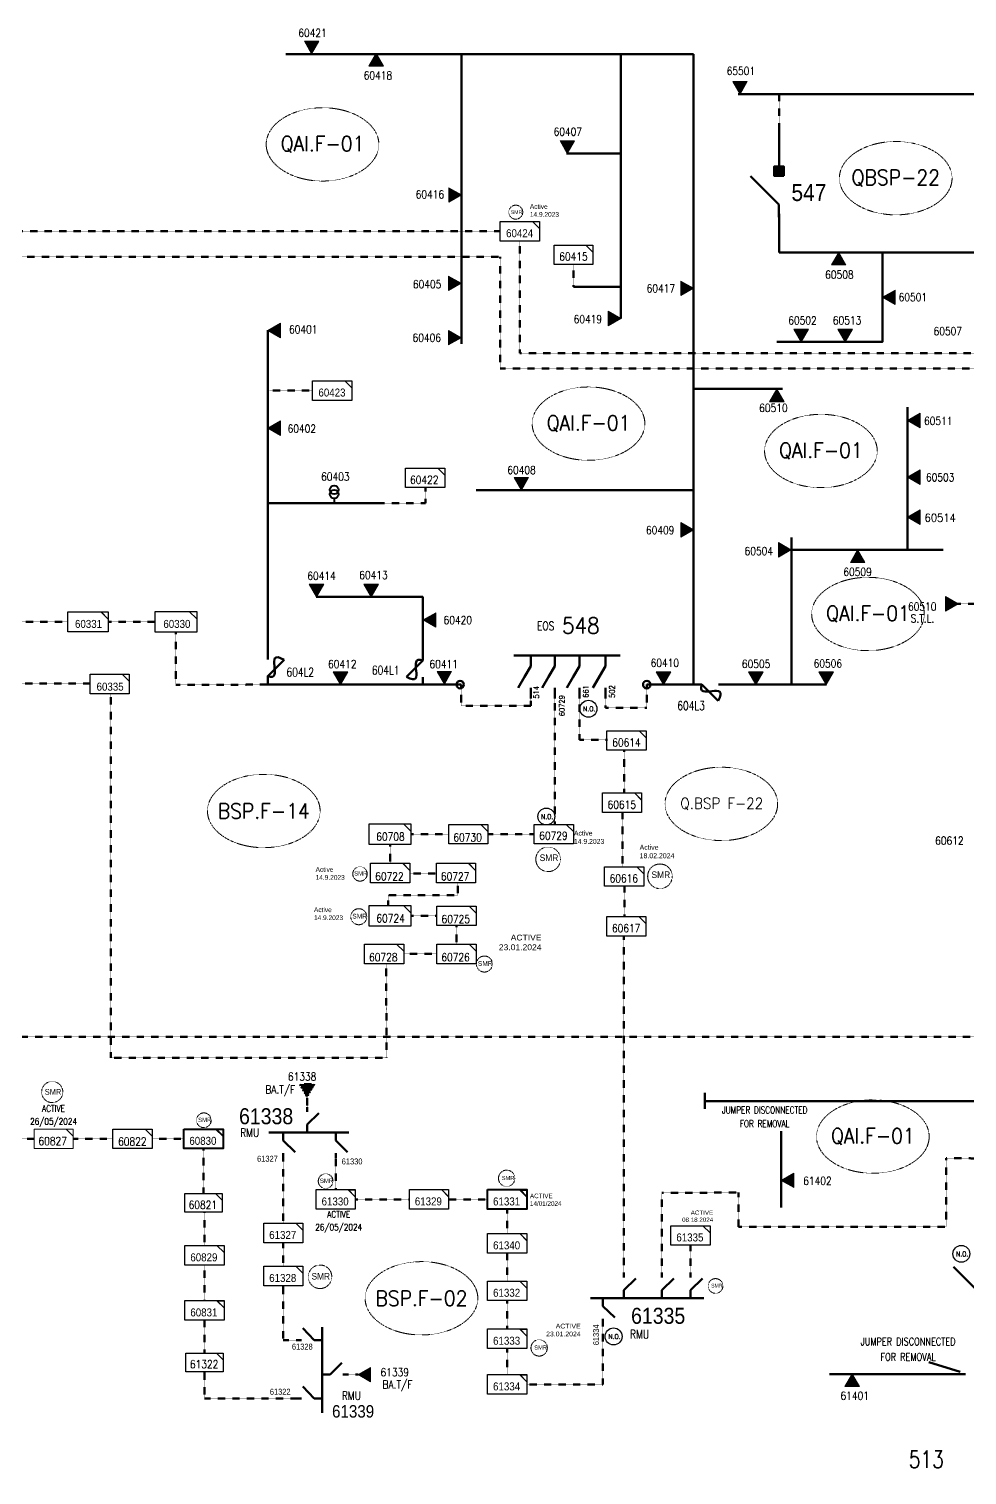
# Model space of a CAD drawing. Header units: metres. Extents: x 65984 to 144644, y -19036 to 23726.
# Drawn here: x 131934 to 132484, y 21278 to 22127 of the extents above; entities that cross this region are included whole.
import ezdxf
from ezdxf.enums import TextEntityAlignment as Align

# ---------------------------------------------------------------- set-up
doc = ezdxf.new("R2010")
doc.units = ezdxf.units.M
doc.header["$MEASUREMENT"] = 0
doc.linetypes.add('DGN Style 3', pattern=[0.013877, 0, -0.013877])
doc.layers.get('0').update_dxf_attribs({"color": 95, "lineweight": 40})
for name, color, linetype, lineweight in [('ABS', 7, 'Continuous', 40), ('ABS NUMBER', 112, 'Continuous', 30), ('d_eos', 111, 'Continuous', 40), ('d_switch', 95, 'Continuous', 40), ('d_tf', 1, 'Continuous', 40), ('d_tf no', 6, 'Continuous', 40), ('d_ug cable', 95, 'Continuous', 40), ('d_village name', 7, 'Continuous', 40), ('fedr no', 95, 'Continuous', 40), ('Level 37', 7, 'Continuous', 0), ('O H MAIN FEEDER', 4, 'Continuous', 100), ('SW N O', 114, 'Continuous', 30)]:
    doc.layers.add(name, color=color, linetype=linetype, lineweight=lineweight)
doc.styles.add('NASKHF', font='naskhf.shx', dxfattribs={"height": 8})
doc.styles.get("Standard").update_dxf_attribs({"font": 'txt.shx'})
doc.styles.add('Style-Arial', font='arial.ttf')
doc.styles.add('Style-msdefault', font='msdefault.shx')
doc.styles.add('Style-simplex', font='simplex.shx')
doc.styles.add('Style-STANDARD', font='STANDARD.shx')

# ---------------------------------------------------------------- blocks, each defined once
blk = doc.blocks.new('TRANS_2_1')
at = {"color": 0, "linetype": 'Continuous', "lineweight": 0, "ltscale": 500, "flags": 128}
blk.add_lwpolyline([(8668600, 4991700), (8668600, -5008300), (9500, -8300)], close=True, dxfattribs=at)
at = {"color": 0, "linetype": 'Continuous', "lineweight": 0, "ltscale": 500}
blk.add_solid([(8668600, 4991700), (8668600, -5008300), (9500, -8300)], dxfattribs=at)
blk = doc.blocks.new('FUSE01_1')
at = {"color": 0, "linetype": 'ByBlock', "lineweight": -2, "ltscale": 500}
blk.add_line((0, -8575), (0, -11275), dxfattribs=at)
at = {"color": 0, "linetype": 'ByBlock', "lineweight": -2, "ltscale": 500, "flags": 128}
blk.add_lwpolyline([(0, 25), (0, -2875), (-5600, -8475)], dxfattribs=at)
at = {"color": 0, "linetype": 'ByBlock', "lineweight": -2, "ltscale": 500}
blk.add_open_spline([(-5600, -8475), (1700, -12675), (-5800, -675), (0, -2875)], degree=3, dxfattribs=at)
blk = doc.blocks.new('TFU_1_1')
at = {"layer": 'd_switch', "color": 0, "linetype": 'Continuous', "lineweight": 40, "ltscale": 500}
blk.add_line((0, 5000), (0, 0), dxfattribs=at)
for centre in [(0, 15000), (0, 10000)]:
    blk.add_circle(centre, 5000, dxfattribs=at)
blk = doc.blocks.new('TF_1_1')
at = {"layer": 'd_village name', "color": 0, "linetype": 'Continuous', "lineweight": 30, "ltscale": 500}
blk.add_line((3150, 2475), (4950, 675), dxfattribs=at)
blk.add_3dface([(-5050, 2475), (4950, 2475), (4950, -2525), (-5050, -2525)], dxfattribs=at)
blk = doc.blocks.new('*U171')
at = {"color": 0, "linetype": 'Continuous', "lineweight": -2, "ltscale": 500}
for p, q in [((-10660, 2965), (-10660, 5931)), ((1553, 2966), (1553, 5932)), ((13070, 2966), (13070, 5932)), ((24429, 2966), (24429, 5932)), ((-10660, -2968), (-4727, 2965)), ((4520, 0), (7486, 2966)), ((16037, 0), (19003, 2966)), ((27396, 0), (30362, 2966)), ((-10660, -5934), (-10660, -2968)), ((1553, -2967), (4520, 0)), ((1554, -5933), (1553, -2967)), ((13070, -2967), (16037, 0)), ((13071, -5933), (13070, -2967)), ((24430, -2967), (27396, 0)), ((24430, -5933), (24430, -2967)), ((-17532, -5934), (32389, -5932))]:
    blk.add_line(p, q, dxfattribs=at)
blk = doc.blocks.new('ABS2_1_1')
at = {"color": 0, "linetype": 'ByBlock', "lineweight": -2, "ltscale": 500}
for q in [(-29900, 43500), (0, 0)]:
    blk.add_line((0, 13600), q, dxfattribs=at)
at = {"color": 0, "linetype": 'ByBlock', "lineweight": -2, "ltscale": 500, "flags": 128}
for points in [[(5000, 43600), (-5000, 43600), (-5000, 53600), (5000, 53600)], [(3791, 49653), (3791, 49653), (3791, 49653)]]:
    blk.add_lwpolyline(points, close=True, dxfattribs=at)
at = {"color": 0, "linetype": 'ByBlock', "lineweight": -2, "ltscale": 500}
for points in [[(5000, 43600), (-5000, 43600), (5000, 53600), (-5000, 53600)], [(3791, 49653), (3791, 49653), (3791, 49653)]]:
    blk.add_solid(points, dxfattribs=at)
blk = doc.blocks.new('TRANS_2_3')
at = {"color": 0, "linetype": 'ByBlock', "lineweight": -2, "ltscale": 500, "flags": 128}
blk.add_lwpolyline([(8668600, 4991700), (8668600, -5008300), (9500, -8300)], close=True, dxfattribs=at)
at = {"color": 0, "linetype": 'ByBlock', "lineweight": -2, "ltscale": 500}
blk.add_solid([(8668600, 4991700), (8668600, -5008300), (9500, -8300)], dxfattribs=at)
blk = doc.blocks.new('*U967')
at = {"layer": 'SW N O', "color": 3, "ltscale": 0.426762}
blk.add_circle((0, 0), 16.8, dxfattribs=at)
at = {"layer": 'SW N O', "color": 3, "style": 'Style-STANDARD'}
blk.add_text('N.O.', height=9.6, dxfattribs=at).set_placement((1.7, -0.2), align=Align.MIDDLE_CENTER)
blk = doc.blocks.new('*U2283')
at = {"color": 251, "linetype": 'Continuous', "lineweight": 0, "flags": 128}
blk.add_lwpolyline([(18.3, 14.3), (28.6, 14.3), (28.6, 4)], close=True, dxfattribs=at)
at = {"color": 251, "linetype": 'Continuous', "lineweight": 30, "ltscale": 0.585929, "xscale": 0.005720000000000002, "yscale": 0.005720000000000002, "zscale": 0.006084002084081081}
blk.add_blockref('TF_1_1', (0.3, 0.2), dxfattribs=at)
blk = doc.blocks.new('*U2275')
at = {"color": 30, "linetype": 'Continuous', "lineweight": 0, "flags": 128}
blk.add_lwpolyline([(18.3, 14.3), (28.6, 14.3), (28.6, 4)], close=True, dxfattribs=at)
at = {"color": 30, "linetype": 'Continuous', "lineweight": 30, "ltscale": 0.585929, "xscale": 0.005720000000000002, "yscale": 0.005720000000000002, "zscale": 0.006084002084081081}
blk.add_blockref('TF_1_1', (0.3, 0.2), dxfattribs=at)
blk = doc.blocks.new('TF_1_4')
at = {"color": 0, "linetype": 'ByBlock', "lineweight": -2, "ltscale": 500}
blk.add_line((3150, 2475), (4950, 675), dxfattribs=at)
blk.add_3dface([(-5050, 2475), (4950, 2475), (4950, -2525), (-5050, -2525)], dxfattribs=at)
blk = doc.blocks.new('*U2368')
at = {"color": 2, "linetype": 'Continuous', "lineweight": 30, "ltscale": 0.570275, "flags": 128}
blk.add_lwpolyline([(18.3, 14.3), (28.6, 14.3), (28.6, 4)], close=True, dxfattribs=at)
at = {"color": 2, "linetype": 'Continuous', "lineweight": 30, "ltscale": 0.570275, "xscale": 0.005720000000000002, "yscale": 0.005720000000000002, "zscale": 0.006084002084081081}
blk.add_blockref('TF_1_4', (0.3, 0.2), dxfattribs=at)
blk = doc.blocks.new('*U2369')
at = {"color": 222, "linetype": 'Continuous', "lineweight": 30, "ltscale": 0.570275, "flags": 128}
blk.add_lwpolyline([(18.3, 14.3), (28.6, 14.3), (28.6, 4)], close=True, dxfattribs=at)
at = {"color": 222, "linetype": 'Continuous', "lineweight": 30, "ltscale": 0.570275, "xscale": 0.005720000000000002, "yscale": 0.005720000000000002, "zscale": 0.006084002084081081}
blk.add_blockref('TF_1_4', (0.3, 0.2), dxfattribs=at)
blk = doc.blocks.new('*U2370')
at = {"color": 2, "linetype": 'Continuous', "lineweight": 30, "ltscale": 0.570275, "flags": 128}
blk.add_lwpolyline([(18.3, 14.3), (28.6, 14.3), (28.6, 4)], close=True, dxfattribs=at)
at = {"color": 2, "linetype": 'Continuous', "lineweight": 30, "ltscale": 0.570275, "xscale": 0.005720000000000002, "yscale": 0.005720000000000002, "zscale": 0.006084002084081081}
blk.add_blockref('TF_1_4', (0.3, 0.2), dxfattribs=at)
blk = doc.blocks.new('*U2336')
at = {"color": 2, "linetype": 'Continuous', "lineweight": 0, "flags": 128}
blk.add_lwpolyline([(18.3, 14.3), (28.6, 14.3), (28.6, 4)], close=True, dxfattribs=at)
at = {"color": 2, "linetype": 'Continuous', "lineweight": 30, "ltscale": 0.585929, "xscale": 0.005720000000000002, "yscale": 0.005720000000000002, "zscale": 0.006084002084081081}
blk.add_blockref('TF_1_1', (0.3, 0.2), dxfattribs=at)
blk = doc.blocks.new('*U2302')
at = {"color": 2, "linetype": 'Continuous', "lineweight": 0, "flags": 128}
blk.add_lwpolyline([(18.3, 14.3), (28.6, 14.3), (28.6, 4)], close=True, dxfattribs=at)
at = {"color": 2, "linetype": 'Continuous', "lineweight": 30, "ltscale": 0.329369, "xscale": 0.005720000000000003, "yscale": 0.005720000000000003, "zscale": 0.0003802501302550676}
blk.add_blockref('TF_1_1', (0.3, 0.2), dxfattribs=at)
blk = doc.blocks.new('*U2301')
at = {"color": 134, "linetype": 'Continuous', "lineweight": 0, "flags": 128}
blk.add_lwpolyline([(18.3, 14.3), (28.6, 14.3), (28.6, 4)], close=True, dxfattribs=at)
at = {"color": 134, "linetype": 'Continuous', "lineweight": 30, "ltscale": 0.329369, "xscale": 0.005720000000000003, "yscale": 0.005720000000000003, "zscale": 0.0003802501302550676}
blk.add_blockref('TF_1_1', (0.3, 0.2), dxfattribs=at)
blk = doc.blocks.new('*U2353')
at = {"color": 251, "linetype": 'Continuous', "lineweight": 0, "flags": 128}
blk.add_lwpolyline([(18.3, 14.3), (28.6, 14.3), (28.6, 4)], close=True, dxfattribs=at)
at = {"color": 251, "linetype": 'Continuous', "lineweight": 30, "ltscale": 0.336055, "xscale": 0.005720000000000001, "yscale": 0.005720000000000001, "zscale": 0.0003690127053334696}
blk.add_blockref('TF_1_1', (0.3, 0.2), dxfattribs=at)
blk = doc.blocks.new('*U3887')
at = {"layer": 'd_tf no', "color": 2, "linetype": 'Continuous', "lineweight": 40, "flags": 128}
blk.add_lwpolyline([(18.3, 14.3), (28.6, 14.3), (28.6, 4)], close=True, dxfattribs=at)
at = {"layer": 'd_tf no', "color": 2, "linetype": 'Continuous', "lineweight": 40, "xscale": 0.005720000000000002, "yscale": 0.005720000000000002, "zscale": 0.006084002084081081}
blk.add_blockref('TF_1_4', (0.3, 0.2), dxfattribs=at)
blk = doc.blocks.new('*U3936')
at = {"layer": 'd_tf no', "color": 2, "linetype": 'Continuous', "lineweight": 40, "flags": 128}
blk.add_lwpolyline([(18.3, 14.3), (28.6, 14.3), (28.6, 4)], close=True, dxfattribs=at)
at = {"layer": 'd_tf no', "color": 2, "linetype": 'Continuous', "lineweight": 40, "xscale": 0.005720000000000002, "yscale": 0.005720000000000002, "zscale": 0.006084002084081081}
blk.add_blockref('TF_1_4', (0.3, 0.2), dxfattribs=at)
blk = doc.blocks.new('*U3957')
at = {"layer": 'd_tf no', "color": 2, "linetype": 'Continuous', "lineweight": 13, "flags": 128}
blk.add_lwpolyline([(18.3, 14.3), (28.6, 14.3), (28.6, 4)], close=True, dxfattribs=at)
at = {"layer": 'd_tf no', "color": 2, "linetype": 'Continuous', "lineweight": 13, "xscale": 0.005720000000000002, "yscale": 0.005720000000000002, "zscale": 0.006084002084081081}
blk.add_blockref('TF_1_4', (0.3, 0.2), dxfattribs=at)

msp = doc.modelspace()

# ---------------------------------------------------------------- linework, layer by layer
at = {"color": 251, "linetype": 'Continuous', "lineweight": 100, "ltscale": 0.426762}
for p, q in [((132187.36, 22111.81), (132187.36, 21941.97)), ((132280.81, 22111.81), (132280.81, 21956.77)), ((132280.81, 22053.5), (132248.93, 22053.5)), ((132280.81, 21975.34), (132253, 21975.34)), ((132073.91, 21757.83), (132073.91, 21949.96)), ((132323.37, 21915.49), (132375.69, 21915.49)), ((132448.84, 21861.03), (132448.84, 21904.71)), ((132448.84, 21821.12), (132448.84, 21861.03)), ((132073.91, 21848.42), (132141, 21848.42)), ((132323.37, 21856.1), (132195.94, 21856.1)), ((132380.94, 21742.04), (132380.94, 21828.25)), ((132380.94, 21821.12), (132469.79, 21821.12)), ((132323.37, 21742.04), (132327.25, 21742.04)), ((132339.72, 21742.04), (132401.38, 21742.04))]:
    msp.add_line(p, q, dxfattribs=at)
at = {"color": 30, "linetype": 'Continuous', "lineweight": 100, "ltscale": 0.426762}
for p, q in [((132349.66, 22088.31), (132920.92, 22088.31)), ((132374.78, 21480.06), (132374.78, 21435.43))]:
    msp.add_line(p, q, dxfattribs=at)
at = {"color": 30, "linetype": 'DGN Style 3', "lineweight": 140}
for p, q in [((132373.65, 22088.31), (132373.64, 22067.55)), ((132477.85, 21789.35), (132492.79, 21789.35)), ((132256.58, 21733.97), (132256.58, 21709.61))]:
    msp.add_line(p, q, dxfattribs=at)
at = {"color": 251, "linetype": 'DGN Style 3', "lineweight": 140}
msp.add_line((132253, 21988.5), (132253, 21975.34), dxfattribs=at)
at = {"color": 134, "linetype": 'DGN Style 3', "lineweight": 140}
for p, q in [((132157.8, 21654.32), (132179.96, 21654.32)), ((132202.9, 21654.32), (132230.08, 21654.32)), ((132145.63, 21648.19), (132145.63, 21637.78)), ((132157.1, 21631.32), (132172.69, 21631.32)), ((132157.8, 21606.41), (132173.05, 21606.41)), ((132184.52, 21600.68), (132184.52, 21589.82)), ((132173.05, 21584.08), (132153.54, 21584.08))]:
    msp.add_line(p, q, dxfattribs=at)
at = {"color": 30, "linetype": 'Continuous', "lineweight": 100, "ltscale": 0.384086}
msp.add_line((132330.17, 21502.7), (132330.17, 21493.16), dxfattribs=at)
at = {"color": 222, "linetype": 'DGN Style 3', "lineweight": 140, "true_color": 0xc71585}
for p, q in [((131918.83, 21475.66), (131936.88, 21475.66)), ((131959.83, 21475.6), (131983.11, 21475.6)), ((132024.71, 21475.6), (132006.06, 21475.6)), ((132113.7, 21445.81), (132113.7, 21464.39)), ((132036.75, 21413.04), (132036.75, 21432.54)), ((132125.17, 21440.07), (132156.74, 21440.07)), ((132179.81, 21440.07), (132202.75, 21440.07)), ((132214.23, 21420.05), (132214.23, 21434.33)), ((132082.98, 21400.92), (132082.98, 21414.68)), ((132214.23, 21408.58), (132214.23, 21392.25)), ((132036.75, 21380.72), (132036.75, 21401.56)), ((132214.23, 21380.77), (132214.23, 21364.11)), ((132036.75, 21349.99), (132036.75, 21369.25)), ((132214.23, 21337.33), (132214.23, 21352.64))]:
    msp.add_line(p, q, dxfattribs=at)
at = {"color": 7, "linetype": 'DGN Style 3', "lineweight": 140}
for p, q in [((132321.66, 21397.16), (132321.66, 21413.22)), ((132126.8, 21337.35), (132120.73, 21337.35))]:
    msp.add_line(p, q, dxfattribs=at)
at = {"color": 18, "linetype": 'Continuous', "lineweight": 100, "ltscale": 0.426762}
msp.add_line((132482.82, 21337.68), (132403.23, 21337.68), dxfattribs=at)
at = {"color": 30, "linetype": 'Continuous', "lineweight": 100, "ltscale": 0.426762, "flags": 128}
for points in [[(132373.64, 22043.43), (132373.64, 22067.55)], [(132434.2, 21995.53), (132434.2, 21943.04), (132372.3, 21943.04)]]:
    msp.add_lwpolyline(points, dxfattribs=at)
at = {"color": 251, "linetype": 'Continuous', "lineweight": 100, "ltscale": 0.426762, "flags": 128}
for points in [[(132164.74, 21756.89), (132164.74, 21793.5), (132102.26, 21793.5)], [(132164.74, 21742.04), (132164.74, 21743.83)]]:
    msp.add_lwpolyline(points, dxfattribs=at)
at = {"color": 134, "linetype": 'DGN Style 3', "lineweight": 140, "flags": 128}
for points in [[(131969.76, 21742.65), (131873.37, 21742.65), (131873.37, 21718.66)], [(131981.93, 21736.67), (131981.93, 21523.17), (132143.56, 21523.17), (132143.56, 21551.95), (132143.36, 21551.95), (132143.36, 21578.35)], [(132242.19, 21660.05), (132242.19, 21733.97)], [(132144.38, 21612.52), (132144.38, 21618.46), (132185.38, 21618.46), (132185.38, 21625.76)]]:
    msp.add_lwpolyline(points, dxfattribs=at)
at = {"color": 251, "linetype": 'DGN Style 3', "lineweight": 140, "flags": 128}
msp.add_lwpolyline([(132187.19, 21742.04), (132187.19, 21729.63), (132227.99, 21729.63), (132227.99, 21733.97)], dxfattribs=at)
at = {"color": 222, "linetype": 'DGN Style 3', "lineweight": 140, "true_color": 0xc71585, "flags": 128}
for points in [[(132036.19, 21443.6), (132036.19, 21469.87)], [(132082.98, 21426.15), (132082.98, 21464.39)], [(132082.98, 21389.44), (132082.98, 21357.58), (132090.89, 21357.58)], [(132225.7, 21331.59), (132270.31, 21331.59), (132270.31, 21367.32)], [(132036.75, 21339), (132036.75, 21323.45), (132090.89, 21323.45)]]:
    msp.add_lwpolyline(points, dxfattribs=at)
at = {"layer": 'd_eos', "color": 7, "linetype": 'Continuous', "lineweight": 211, "ltscale": 0.638341}
for p, q in [((132096.88, 21491.4), (132096.88, 21494.23)), ((132096.88, 21483.96), (132103.88, 21490.75)), ((132096.88, 21479.31), (132096.88, 21483.96)), ((132121.44, 21479.31), (132074.56, 21479.3)), ((132082.98, 21479.31), (132082.98, 21474.66)), ((132113.7, 21479.31), (132113.7, 21474.66)), ((132082.98, 21474.66), (132089.98, 21467.86)), ((132082.98, 21467.21), (132082.98, 21464.39)), ((132113.7, 21474.66), (132120.7, 21467.86)), ((132113.7, 21467.21), (132113.7, 21464.39)), ((132282.57, 21394.33), (132282.57, 21397.15)), ((132282.57, 21386.89), (132289.58, 21393.68)), ((132304.84, 21394.34), (132304.84, 21397.16)), ((132304.84, 21386.89), (132311.85, 21393.69)), ((132321.66, 21394.34), (132321.66, 21397.16)), ((132321.66, 21386.89), (132328.66, 21393.69)), ((132329.4, 21382.24), (132263.03, 21382.24)), ((132270.3, 21382.24), (132270.3, 21377.59)), ((132282.57, 21382.24), (132282.57, 21386.89)), ((132304.84, 21382.24), (132304.84, 21386.89)), ((132321.66, 21382.24), (132321.66, 21386.89)), ((132270.3, 21377.59), (132277.31, 21370.8)), ((132105.81, 21365.11), (132105.81, 21315.03)), ((132270.31, 21370.15), (132270.31, 21367.32)), ((132093.72, 21357.58), (132090.89, 21357.58)), ((132101.16, 21357.58), (132094.37, 21364.58)), ((132105.81, 21357.58), (132101.16, 21357.58)), ((132110.46, 21337.35), (132117.26, 21344.35)), ((132105.81, 21337.35), (132110.46, 21337.35)), ((132117.91, 21337.35), (132120.73, 21337.35)), ((132093.72, 21323.45), (132090.89, 21323.45)), ((132101.16, 21323.45), (132094.37, 21330.45)), ((132105.81, 21323.45), (132101.16, 21323.45))]:
    msp.add_line(p, q, dxfattribs=at)
at = {"layer": 'd_eos', "color": 2, "linetype": 'Continuous', "lineweight": 211, "ltscale": 0.574507}
msp.add_line((132461.31, 21344.57), (132479.81, 21338.99), dxfattribs=at)
at = {"layer": 'd_ug cable', "color": 251, "linetype": 'DGN Style 3', "lineweight": 100}
for p, q in [((131921.05, 21778.82), (131956.73, 21778.82)), ((132007.87, 21778.82), (131980.37, 21778.82))]:
    msp.add_line(p, q, dxfattribs=at)
at = {"layer": 'd_ug cable', "color": 30, "linetype": 'DGN Style 3', "lineweight": 70}
for p, q in [((132256.65, 21709.69), (132273.01, 21709.69)), ((132282.75, 21703.71), (132282.75, 21678.49)), ((132281.88, 21666.82), (132281.87, 21635.22)), ((132283.07, 21623.61), (132283.07, 21606.03))]:
    msp.add_line(p, q, dxfattribs=at)
at = {"layer": 'd_ug cable', "color": 234, "linetype": 'DGN Style 3', "lineweight": 100}
msp.add_line((132096.88, 21500.29), (132096.88, 21494.23), dxfattribs=at)
at = {"layer": 'd_ug cable', "color": 30, "linetype": 'DGN Style 3', "lineweight": 140}
for p, q in [((132546.34, 21463.93), (132471.57, 21464.27)), ((132471.57, 21424.33), (132471.57, 21464.27)), ((132349.85, 21444.15), (132304.84, 21443.95)), ((132349.85, 21424.03), (132349.85, 21444.15)), ((132471.57, 21424.03), (132349.85, 21424.03))]:
    msp.add_line(p, q, dxfattribs=at)
at = {"layer": 'd_ug cable', "color": 30, "linetype": 'DGN Style 3', "lineweight": 100, "flags": 128}
for points in [[(131070.44, 22024.16), (131070.44, 22007.91), (132210.16, 22007.91)], [(132221.63, 22002.17), (132221.63, 21936.45), (132518.32, 21936.45), (132518.32, 21948.99)], [(132282.57, 21397.15), (132282.57, 21594.56), (132282.57, 21594.56)], [(132304.84, 21397.16), (132304.84, 21443.95), (132304.84, 21443.95)]]:
    msp.add_lwpolyline(points, dxfattribs=at)
at = {"layer": 'd_ug cable', "color": 18, "linetype": 'DGN Style 3', "lineweight": 106, "flags": 128}
msp.add_lwpolyline([(131124.28, 22024.16), (131124.28, 21992.91), (132210.16, 21992.91), (132210.16, 21927.41), (132540.91, 21927.41), (132540.91, 21877.16)], dxfattribs=at)
at = {"layer": 'd_ug cable', "color": 251, "linetype": 'DGN Style 3', "lineweight": 100, "flags": 128}
for points in [[(132074.84, 21914.48), (132100.17, 21914.48)], [(132141, 21848.42), (132166.33, 21848.42), (132166.33, 21857.54)], [(132020.07, 21772.72), (132020.07, 21741.87), (132073.58, 21742.04), (132073.58, 21742.04)]]:
    msp.add_lwpolyline(points, dxfattribs=at)
at = {"layer": 'd_ug cable', "color": 251, "linetype": 'DGN Style 3', "lineweight": 211, "flags": 128}
msp.add_lwpolyline([(132296.01, 21742.04), (132296.01, 21728.44), (132271.85, 21728.44), (132271.85, 21733.98)], dxfattribs=at)
at = {"layer": 'd_ug cable', "color": 2, "linetype": 'DGN Style 3', "lineweight": 100, "flags": 128}
msp.add_lwpolyline([(133075.69, 20697.67), (131684.67, 20697.67), (131684.67, 21535.4), (133075.69, 21535.4)], close=True, dxfattribs=at)
at = {"layer": 'd_ug cable', "color": 2, "linetype": 'DGN Style 3', "lineweight": 13}
for centre, radius in [((132219.24, 22019.11), 4.1), ((132238.22, 21639.57), 7.22), ((132303.78, 21629.61), 7.22), ((132127.93, 21631.01), 4.23), ((132127.23, 21605.91), 4.7), ((132200.88, 21578.15), 4.7), ((131947.52, 21503.1), 6.21), ((132036.4, 21486.53), 4.32), ((132107.8, 21450.84), 4.32), ((132213.92, 21452.48), 4.8), ((132104.51, 21394.73), 6.9), ((132336.36, 21389.35), 4.32), ((132232.96, 21353.03), 4.8)]:
    msp.add_circle(centre, radius, dxfattribs=at)
at = {"layer": 'fedr no', "color": 82, "linetype": 'DGN Style 3', "lineweight": 13, "true_color": 0x1dc70e}
for centre in [(132105.97, 22058.86), (132261.9, 21895.09), (132398.13, 21879.04), (132425.72, 21783.46), (132071.54, 21667.91), (132163.98, 21382.12)]:
    msp.add_ellipse(centre, major_axis=(33.02, 0), ratio=0.651175, dxfattribs=at)
at = {"layer": 'fedr no', "color": 30, "linetype": 'DGN Style 3', "lineweight": 13}
for centre in [(132441.99, 22039.04), (132339.75, 21672.08), (132428.58, 21476.96)]:
    msp.add_ellipse(centre, major_axis=(33.02, 0), ratio=0.651175, dxfattribs=at)
at = {"layer": 'O H MAIN FEEDER', "color": 251, "lineweight": 211, "ltscale": 0.426762}
for p in [(132084.44, 22111.81), (132323.37, 21742.04)]:
    msp.add_line(p, (132323.37, 22111.81), dxfattribs=at)
at = {"layer": 'O H MAIN FEEDER', "color": 30, "lineweight": 211, "ltscale": 0.426762}
for p, q in [((132373.64, 21995.53), (132373.64, 22018.2)), ((132373.66, 21995.53), (132389.45, 21995.53)), ((132389.45, 21995.53), (132507.77, 21995.53)), ((132330.17, 21497.76), (132492.79, 21497.76))]:
    msp.add_line(p, q, dxfattribs=at)
at = {"layer": 'O H MAIN FEEDER', "color": 251, "lineweight": 211, "ltscale": 0.426762, "flags": 128}
for points in [[(132073.58, 21742.04), (132187.19, 21742.04)], [(132296.01, 21742.04), (132323.37, 21742.04)]]:
    msp.add_lwpolyline(points, dxfattribs=at)
at = {"layer": 'O H MAIN FEEDER', "color": 251, "lineweight": 211, "ltscale": 0.426762}
for centre in [(132186.65, 21742.03), (132296.05, 21742.03)]:
    msp.add_circle(centre, 2.21, dxfattribs=at)

# ---------------------------------------------------------------- block references
at = {"color": 2, "linetype": 'Continuous', "lineweight": 0}
for name, p, xscale, yscale, zscale in [('*U2336', (132221.63, 22007.9), 0.4012293440304244, 0.4012293440304244, 0.4012293440304244), ('*U2302', (132241.54, 21654.31), 0.4009660681162114, 0.4009660681162114, 0.4009660681162114), ('*U2302', (132145.63, 21631.48), 0.4009660681162114, 0.4009660681162114, 0.4009660681162114), ('*U2336', (132282.82, 21629.48), 0.4012293440304244, 0.4012293440304244, 0.4012293440304244), ('*U2302', (132184.52, 21584.07), 0.4009660681162114, 0.4009660681162114, 0.4009660681162114)]:
    msp.add_blockref(name, p, dxfattribs=dict(at, xscale=xscale, yscale=yscale, zscale=zscale))
at = {"color": 251, "linetype": 'Continuous', "lineweight": 30, "ltscale": 0.578547, "xscale": 0.00225074111124608, "yscale": 0.00225074111124608, "zscale": 0.002441080165275587}
msp.add_blockref('TF_1_1', (132253.2, 21994.2), dxfattribs=at)
at = {"color": 251, "linetype": 'Continuous', "lineweight": 0}
for name, p, xscale, yscale, zscale in [('*U2283', (132111.64, 21914.47), 0.4012293440304244, 0.4012293440304244, 0.4012293440304244), ('*U2283', (132166.15, 21863.28), 0.4012293440304244, 0.4012293440304244, 0.4012293440304244), ('*U2353', (131968.55, 21778.81), 0.4131765584907703, 0.4131765584907703, 0.4131765584907703)]:
    msp.add_blockref(name, p, dxfattribs=dict(at, xscale=xscale, yscale=yscale, zscale=zscale))
at = {"color": 251, "linetype": 'Continuous', "lineweight": 40, "ltscale": 0.426762, "xscale": 0.0005121147199878851, "yscale": 0.0005121147199878851, "zscale": 0.0005121147199878851, "rotation": 359.9999999999999}
msp.add_blockref('TFU_1_1', (132112.76, 21848.63), dxfattribs=at)
at = {"color": 251, "linetype": 'Continuous', "lineweight": 30, "ltscale": 0.343052, "xscale": 0.002439478394064827, "yscale": 0.002439478394064827, "zscale": 0.0001524673996290517}
msp.add_blockref('TF_1_1', (132020.19, 21778.88), dxfattribs=at)
at = {"color": 251, "linetype": 'Continuous', "lineweight": 106, "ltscale": 0.426762, "xscale": 0.001707049066626284, "yscale": 0.001707049066626284, "zscale": 0.001707049066626284}
for p, rotation in [((132073.91, 21742.08), 180), ((132323.37, 21742.04), 90.00000000000001)]:
    msp.add_blockref('FUSE01_1', p, dxfattribs=dict(at, rotation=rotation))
msp.add_blockref('FUSE01_1', (132164.74, 21761.11), dxfattribs=at)
at = {"color": 134, "linetype": 'Continuous', "lineweight": 0, "xscale": 0.4009660681162114, "yscale": 0.4009660681162114, "zscale": 0.4009660681162114}
for p in [(131981.22, 21742.4), (132191.43, 21654.31), (132184.15, 21631.48), (132184.52, 21606.41), (132142.07, 21584.07)]:
    msp.add_blockref('*U2301', p, dxfattribs=at)
at = {"color": 30, "linetype": 'Continuous', "lineweight": 0, "xscale": 0.4012293440304244, "yscale": 0.4012293440304244, "zscale": 0.4012293440304244}
for p in [(132284.16, 21709.21), (132281.52, 21672.75), (132284.09, 21600.29)]:
    msp.add_blockref('*U2275', p, dxfattribs=at)
at = {"color": 134, "linetype": 'Continuous', "lineweight": 30, "ltscale": 0.61027, "xscale": 0.002441080165275587, "yscale": 0.002441080165275587, "zscale": 0.002441080165275587}
msp.add_blockref('TF_1_1', (132145.72, 21654.38), dxfattribs=at)
at = {"color": 2, "linetype": 'Continuous', "lineweight": 30, "ltscale": 0.61027, "xscale": 0.002441080165275587, "yscale": 0.002441080165275587, "zscale": 0.002441080165275587}
msp.add_blockref('TF_1_1', (132145.72, 21606.48), dxfattribs=at)
at = {"color": 222, "linetype": 'Continuous', "lineweight": 30, "ltscale": 0.570275, "true_color": 0xc71585}
for name, p, xscale, yscale, zscale in [('*U2369', (131994.58, 21475.6), 0.4012293440304244, 0.4012293440304244, 0.4012293440304244), ('*U2369', (132168.33, 21440.1), 0.4012293440304244, 0.4012293440304244, 0.4012293440304244), ('*U2369', (132082.98, 21420.41), 0.4012293440304244, 0.4012293440304244, 0.4012293440304244), ('*U2369', (132214.22, 21414.31), 0.4012293440304244, 0.4012293440304244, 0.4012293440304244), ('*U2369', (132036.75, 21407.29), 0.4012293440304244, 0.4012293440304244, 0.4012293440304244), ('*U2369', (132214.22, 21386.5), 0.4012293440304244, 0.4012293440304244, 0.4012293440304244), ('*U2369', (132036.75, 21374.98), 0.4012293440304244, 0.4012293440304244, 0.4012293440304244), ('TF_1_1', (132036.86, 21344.55), 0.002197401502168687, 0.002197401502168687, 0.002441080165275587), ('*U2369', (132214.22, 21331.59), 0.4012293440304244, 0.4012293440304244, 0.4012293440304244)]:
    msp.add_blockref(name, p, dxfattribs=dict(at, xscale=xscale, yscale=yscale, zscale=zscale))
at = {"color": 222, "linetype": 'Continuous', "lineweight": 30, "ltscale": 0.569118, "true_color": 0xc71585, "xscale": 0.00219603961751478, "yscale": 0.00219603961751478, "zscale": 0.002441080165275587}
msp.add_blockref('TF_1_1', (132036.3, 21438.16), dxfattribs=at)
at = {"color": 2, "linetype": 'Continuous', "lineweight": 30, "ltscale": 0.570275, "xscale": 0.4012293440304244, "yscale": 0.4012293440304244, "zscale": 0.4012293440304244}
for name, p in [('*U2368', (132113.69, 21440.07)), ('*U2370', (132321.65, 21418.95)), ('*U2368', (132082.98, 21395.17)), ('*U2368', (132214.22, 21358.37))]:
    msp.add_blockref(name, p, dxfattribs=at)
at = {"layer": 'ABS', "color": 30, "linetype": 'Continuous', "lineweight": 211, "ltscale": 0.829472, "xscale": 0.000555747191877611, "yscale": 0.000555747191877611, "zscale": 0.0003680335276451397, "rotation": 359.9999999999994}
msp.add_blockref('ABS2_1_1', (132373.53, 22016.11), dxfattribs=at)
at = {"layer": 'ABS', "color": 7, "linetype": 'Continuous', "lineweight": 211, "ltscale": 0.829472, "xscale": 0.000555747191877611, "yscale": 0.000555747191877611, "zscale": 0.0003680335276451397, "rotation": 359.9999999999997}
msp.add_blockref('ABS2_1_1', (132492.51, 21376.36), dxfattribs=at)
at = {"layer": 'd_eos', "color": 7, "linetype": 'Continuous', "lineweight": 211, "ltscale": 0.672503, "xscale": 0.001249837157018586, "yscale": 0.002112224795361411, "zscale": 0.0008535245333131865, "rotation": 179.9999999999995}
msp.add_blockref('*U171', (132258.52, 21746.5), dxfattribs=at)
at = {"layer": 'd_tf', "color": 251, "linetype": 'Continuous', "lineweight": 0, "ltscale": 0.426762, "xscale": 8.535245333131417e-07, "zscale": 8.535245333131417e-07}
for p, yscale, rotation in [((132099.61, 22111.93), -8.535245333131417e-07, 89.99999999999955), ((132137.46, 22112.18), 8.535245333131417e-07, 270.0000000000005), ((132249.45, 22053.5), 8.535245333131417e-07, 90.00000000000021), ((132187.36, 22029.2), 8.535245333131417e-07, 179.9999999999999), ((132187.23, 21977.39), 8.535245333131417e-07, 180.0000000000004), ((132323.37, 21974.46), 8.535245333131417e-07, 180.0000000000004), ((132280.82, 21956.77), 8.535245333131417e-07, 180.0000000000004), ((132187.23, 21945.47), 8.535245333131417e-07, 180.0000000000004), ((132372.28, 21915.32), 8.535245333131417e-07, 269.9999999999998), ((132073.91, 21892.39), 8.535245333131417e-07, 359.9999999999999), ((132222.53, 21856.1), 8.535245333131417e-07, 90.00000000000081), ((132380.6, 21821.12), 8.535245333131417e-07, 179.9999999999999), ((132419.65, 21821.12), 8.535245333131417e-07, 270), ((132102.44, 21793.5), 8.535245333131417e-07, 89.99999999999959), ((132134.44, 21793.5), 8.535245333131417e-07, 89.99999999999959), ((132116.55, 21742.04), 8.535245333131417e-07, 89.99999999999997), ((132177.39, 21742.27), 8.535245333131417e-07, 89.99999999999997), ((132305.83, 21742.04), 8.535245333131417e-07, 89.99999999999997), ((132359.99, 21742.04), 8.535245333131417e-07, 89.99999999999997), ((132401.25, 21742.04), 8.535245333131417e-07, 90.0000000000002)]:
    msp.add_blockref('TRANS_2_1', p, dxfattribs=dict(at, yscale=yscale, rotation=rotation))
at = {"layer": 'd_tf', "color": 30, "linetype": 'Continuous', "lineweight": 0, "ltscale": 0.426762, "xscale": 8.535245333131417e-07, "yscale": 8.535245333131417e-07, "zscale": 8.535245333131417e-07}
for p, rotation in [((132350.72, 22088.3), 89.99999999999993), ((132408.55, 21995.53), 270), ((132386.53, 21943.04), 90.00000000000021), ((132412.39, 21943.04), 90.00000000000021), ((132323.37, 21832.8), 180.0000000000004), ((132478.5, 21789.35), 179.9999999999998), ((132374.77, 21451.3), 359.9999999999999)]:
    msp.add_blockref('TRANS_2_1', p, dxfattribs=dict(at, rotation=rotation))
msp.add_blockref('TRANS_2_1', (132434.2, 21969.2), dxfattribs=at)
at = {"layer": 'd_tf', "color": 251, "linetype": 'Continuous', "lineweight": 0, "ltscale": 0.426762, "xscale": 8.535245333131417e-07, "yscale": 8.535245333131417e-07, "zscale": 8.535245333131417e-07}
for p in [(132073.91, 21949.74), (132448.84, 21896.97), (132448.84, 21863.67), (132448.84, 21840.23), (132165.05, 21779.96)]:
    msp.add_blockref('TRANS_2_1', p, dxfattribs=at)
at = {"layer": 'd_tf', "color": 222, "linetype": 'Continuous', "lineweight": 0, "ltscale": 0.426762, "true_color": 0xc71585, "xscale": 8.535245333131417e-07, "yscale": -8.535245333131417e-07, "zscale": 8.535245333131417e-07}
msp.add_blockref('TRANS_2_1', (132126.79, 21337.34), dxfattribs=at)
at = {"layer": 'd_tf', "color": 18, "linetype": 'Continuous', "lineweight": 0, "ltscale": 0.426762, "xscale": 8.535245333131417e-07, "yscale": 8.535245333131417e-07, "zscale": 8.535245333131417e-07, "rotation": 270.000000000001}
msp.add_blockref('TRANS_2_1', (132416.39, 21337.7), dxfattribs=at)
at = {"layer": 'd_tf no', "color": 2, "linetype": 'Continuous', "lineweight": 13, "xscale": 0.4012293440304244, "yscale": 0.4012293440304244, "zscale": 0.4012293440304244}
msp.add_blockref('*U3957', (131948.35, 21475.6), dxfattribs=at)
at = {"layer": 'd_tf no', "color": 2, "linetype": 'Continuous', "lineweight": 40, "xscale": 0.4012293440304244, "yscale": 0.4012293440304244, "zscale": 0.4012293440304244}
for name, p in [('*U3936', (132036.18, 21475.6)), ('*U3887', (132214.22, 21440.07))]:
    msp.add_blockref(name, p, dxfattribs=at)
at = {"layer": 'd_ug cable', "color": 234, "linetype": 'DGN Style 3', "lineweight": 100, "xscale": 8.535245333131417e-07, "yscale": 8.535245333131417e-07, "zscale": 8.535245333131417e-07, "rotation": 90.00752403330958}
msp.add_blockref('TRANS_2_3', (132096.87, 21500.28), dxfattribs=at)
at = {"layer": 'SW N O', "color": 3, "xscale": 0.2950694635422144, "yscale": 0.2950694635422144, "zscale": 0.2950694635422144}
for p in [(132261.84, 21727.88), (132237.17, 21664.69), (132480.45, 21408.19), (132276.61, 21359.76)]:
    msp.add_blockref('*U967', p, dxfattribs=at)

# ---------------------------------------------------------------- texts
at = {"color": 251, "linetype": 'Continuous', "lineweight": 80, "style": 'Style-STANDARD', "width": 0.833333}
for s, p in [('604L2', (132092.93, 21749.38)), ('604L1', (132143, 21750.52)), ('604L3', (132322.01, 21729.7))]:
    msp.add_text(s, height=5.121, dxfattribs=at).set_placement(p, align=Align.MIDDLE_CENTER)
at = {"color": 4, "attachment_point": 9}
for s, insert, char_height in [('\\FENGINEERING;\\H1x;\\W1.09375;ACTIVE\\P23.01.2024', (132234.34, 21586.24), 3.4175), ('\\FENGINEERING;\\H1x;\\W1.09375;ACTIVE\\P08.18.2024', (132334.98, 21426.93), 2.4914), ('\\FENGINEERING;\\H1x;\\W1.09375;ACTIVE\\P23.01.2024', (132257.3, 21359.77), 2.7682)]:
    msp.add_mtext(s, dxfattribs=dict(at, insert=insert, char_height=char_height))
at = {"layer": 'ABS NUMBER', "color": 30, "lineweight": 140, "style": 'Style-Arial', "width": 0.88}
msp.add_text('547', height=10, dxfattribs=at).set_placement((132391.11, 22030.64), align=Align.MIDDLE_CENTER)
at = {"layer": 'ABS NUMBER', "color": 7, "lineweight": 140, "style": 'Style-STANDARD', "width": 0.88}
msp.add_text('513', height=10, dxfattribs=at).set_placement((132459.93, 21287.68), align=Align.MIDDLE_CENTER)
at = {"layer": 'd_tf no', "color": 251, "linetype": 'Continuous', "lineweight": 40, "width": 0.909091}
for s, height, style, p in [('60421', 4.694, 'Style-STANDARD', (132100.1, 22124.23)), ('60418', 4.694, 'Style-STANDARD', (132138.47, 22099.3)), ('60407', 4.694, 'Style-STANDARD', (132249.76, 22066.32)), ('60416', 4.694, 'Style-STANDARD', (132168.93, 22029.51)), ('60415', 4.694, 'Style-STANDARD', (132253.05, 21993.06)), ('60405', 4.694, 'Style-STANDARD', (132167.28, 21976.86)), ('60417', 4.694, 'Style-STANDARD', (132304.3, 21974.38)), ('60419', 4.694, 'Style-STANDARD', (132261.49, 21956.35)), ('60401', 4.694, 'Style-STANDARD', (132094.69, 21950.32)), ('60406', 4.694, 'Style-STANDARD', (132167.07, 21945.45)), ('60423', 4.694, 'Style-msdefault', (132111.51, 21913.33)), ('60510', 4.694, 'Style-STANDARD', (132370.26, 21904.3)), ('60511', 4.694, 'Style-STANDARD', (132466.93, 21896.71)), ('60402', 4.694, 'Style-STANDARD', (132093.82, 21892.16)), ('60403', 4.694, 'Style-STANDARD', (132113.48, 21864.04)), ('60408', 4.694, 'Style-STANDARD', (132222.65, 21867.89)), ('60503', 4.694, 'Style-STANDARD', (132468.04, 21863.58)), ('60422', 4.694, 'Style-STANDARD', (132165.63, 21862.14)), ('60514', 4.694, 'Style-simplex', (132468.04, 21839.89)), ('60504', 4.694, 'Style-STANDARD', (132361.7, 21820.36)), ('60414', 4.694, 'Style-STANDARD', (132105.39, 21805.76)), ('60413', 4.694, 'Style-STANDARD', (132135.81, 21806.29)), ('60509', 4.694, 'Style-STANDARD', (132419.63, 21808.11)), ('60420', 4.694, 'Style-STANDARD', (132185.26, 21779.87)), ('60331', 4.691, 'Style-msdefault', (131968.8, 21777.63)), ('60330', 4.691, 'Style-msdefault', (132020.61, 21777.63)), ('60412', 4.694, 'Style-STANDARD', (132117.57, 21754.08)), ('60411', 4.694, 'Style-STANDARD', (132177, 21754.07)), ('60410', 4.694, 'Style-STANDARD', (132306.61, 21754.75)), ('60505', 4.694, 'Style-STANDARD', (132360.11, 21754.2)), ('60506', 4.694, 'Style-STANDARD', (132402.18, 21754.41))]:
    msp.add_text(s, height=height, dxfattribs=dict(at, style=style)).set_placement(p, align=Align.MIDDLE_CENTER)
at = {"layer": 'd_tf no', "color": 30, "linetype": 'Continuous', "lineweight": 40, "style": 'Style-STANDARD', "width": 0.909091}
for s, p in [('65501', (132351.23, 22101.94)), ('60508', (132408.95, 21982.47)), ('60501', (132452.03, 21969.25)), ('60502', (132387.32, 21955.61)), ('60513', (132413.45, 21955.61)), ('60507', (132472.5, 21949.32)), ('60409', (132303.91, 21832.6)), ('60510', (132457.55, 21787.83)), ('S.T.L.', (132457.64, 21780.87)), ('60614', (132284.12, 21708.07)), ('60615', (132281.38, 21671.61)), ('60612', (132473.43, 21650.52)), ('60617', (132283.95, 21599.15)), ('61402', (132396.09, 21451))]:
    msp.add_text(s, height=4.694, dxfattribs=at).set_placement(p, align=Align.MIDDLE_CENTER)
at = {"layer": 'd_tf no', "color": 1, "linetype": 'Continuous', "lineweight": 40, "style": 'Style-msdefault', "width": 0.945946}
for height, p in [(2.185, (132216.38, 22020.15)), (3.911, (132233.25, 21642.44)), (2.531, (132124.52, 21632.56)), (3.911, (132298.81, 21632.48)), (2.812, (132123.43, 21607.62)), (2.812, (132197.08, 21579.87)), (3.454, (131943.15, 21504.92)), (2.55, (132033.04, 21488.04)), (2.55, (132104.44, 21452.34)), (2.428, (132211.04, 21453.9)), (3.838, (132099.56, 21396.93)), (2.185, (132333.78, 21390.63)), (2.428, (132230.09, 21354.45))]:
    msp.add_text('SMR', height=height, dxfattribs=at).set_placement(p, align=Align.TOP_LEFT)
at = {"layer": 'd_tf no', "color": 2, "linetype": 'Continuous', "lineweight": 40, "width": 0.909091}
for s, style, p in [('60424', 'Style-msdefault', (132221.5, 22006.76)), ('60722', 'Style-STANDARD', (132145.17, 21629.57)), ('60724', 'Style-STANDARD', (132145.89, 21604.96)), ('60726', 'Style-STANDARD', (132183.96, 21582.16)), ('60830', 'Style-msdefault', (132035.85, 21474.46)), ('61330', 'Style-msdefault', (132113.36, 21438.93)), ('61335', 'Style-msdefault', (132321.32, 21417.82)), ('61328', 'Style-msdefault', (132082.65, 21394.04))]:
    msp.add_text(s, height=4.694, dxfattribs=dict(at, style=style)).set_placement(p, align=Align.MIDDLE_CENTER)
at = {"layer": 'd_tf no', "color": 134, "linetype": 'Continuous', "lineweight": 40, "width": 0.909091}
for s, height, style, p in [('60335', 4.691, 'Style-msdefault', (131981.45, 21740.84)), ('60708', 4.694, 'Style-STANDARD', (132145.78, 21652.86)), ('60730', 4.694, 'Style-STANDARD', (132191.04, 21652.4)), ('60727', 4.694, 'Style-STANDARD', (132183.7, 21629.57)), ('60725', 4.694, 'Style-STANDARD', (132184.06, 21604.49)), ('60728', 4.694, 'Style-STANDARD', (132141.61, 21582.16))]:
    msp.add_text(s, height=height, dxfattribs=dict(at, style=style)).set_placement(p, align=Align.MIDDLE_CENTER)
at = {"layer": 'd_tf no', "color": 121, "linetype": 'Continuous', "lineweight": 40, "width": 0.909091}
for s, style, p in [('60729', 'Style-STANDARD', (132241.31, 21653.44)), ('60616', 'Style-STANDARD', (132282.58, 21628.34)), ('61331', 'Style-msdefault', (132213.89, 21438.93)), ('61333', 'Style-msdefault', (132213.89, 21357.23))]:
    msp.add_text(s, height=4.694, dxfattribs=dict(at, style=style)).set_placement(p, align=Align.MIDDLE_CENTER)
at = {"layer": 'd_tf no', "color": 222, "linetype": 'Continuous', "lineweight": 40, "true_color": 0xc71585, "width": 0.909091}
for s, style, p in [('61338', 'Style-STANDARD', (132094.01, 21512.14)), ('BA.T/F', 'Style-STANDARD', (132081.23, 21504.55)), ('60822', 'Style-STANDARD', (131994.48, 21474.06)), ('61329', 'Style-msdefault', (132168, 21438.96)), ('60821', 'Style-STANDARD', (132035.8, 21436.93)), ('61327', 'Style-msdefault', (132082.65, 21419.27)), ('61340', 'Style-msdefault', (132213.89, 21413.17)), ('60829', 'Style-msdefault', (132036.42, 21406.15)), ('61332', 'Style-msdefault', (132213.89, 21385.37)), ('60831', 'Style-msdefault', (132036.42, 21373.84)), ('61322', 'Style-STANDARD', (132036.54, 21343.5)), ('61339', 'Style-STANDARD', (132148.3, 21338.74)), ('61334', 'Style-msdefault', (132213.89, 21330.45))]:
    msp.add_text(s, height=4.694, dxfattribs=dict(at, style=style)).set_placement(p, align=Align.MIDDLE_CENTER)
at = {"layer": 'd_tf no', "color": 2, "linetype": 'Continuous', "lineweight": 13, "style": 'Style-STANDARD', "width": 0.909091}
msp.add_text('60827', height=4.694, dxfattribs=at).set_placement((131947.79, 21474.34), align=Align.MIDDLE_CENTER)
at = {"layer": 'd_tf no', "color": 220, "linetype": 'Continuous', "lineweight": 40, "style": 'Style-STANDARD', "width": 0.909091}
msp.add_text('BA.T/F', height=4.694, dxfattribs=at).set_placement((132149.89, 21331.55), align=Align.MIDDLE_CENTER)
at = {"layer": 'd_tf no', "color": 18, "linetype": 'Continuous', "lineweight": 40, "style": 'Style-STANDARD', "width": 0.909091}
msp.add_text('61401', height=4.694, dxfattribs=at).set_placement((132417.95, 21324.95), align=Align.MIDDLE_CENTER)
at = {"layer": 'd_tf no', "color": 121, "linetype": 'Continuous', "lineweight": 40, "attachment_point": 1, "style": 'NASKHF'}
for s, insert, char_height in [('\\Fmsdefault;\\H1x;\\W0.945946;Active\\P14.9.2023', (132227.52, 22023.85), 2.7923), ('\\Fmsdefault;\\H1x;\\W0.945946;Active\\P14.9.2023', (132253.37, 21656.37), 2.9054), ('\\Fmsdefault;\\H1x;\\W0.945946;Active\\P18.02.2024', (132291.85, 21648.11), 2.9662), ('\\Fmsdefault;\\H1x;\\W0.945946;Active\\P14.9.2023', (132101.92, 21635.01), 2.7923), ('\\Fmsdefault;\\H1x;\\W0.945946;Active\\P14.9.2023', (132100.95, 21611.38), 2.7923), ('\\Fmsdefault;\\H1x;\\W0.945946;ACTIVE\\P14/01/2024', (132227.56, 21443.52), 2.6904)]:
    msp.add_mtext(s, dxfattribs=dict(at, insert=insert, char_height=char_height))
at = {"layer": 'd_tf no', "color": 111, "linetype": 'Continuous', "lineweight": 13, "char_height": 3.8025, "attachment_point": 5, "line_spacing_factor": 1.2, "style": 'Style-STANDARD'}
for insert in [(131948.32, 21489.03), (132115.46, 21426.96)]:
    msp.add_mtext('\\H1x;\\W0.909091;ACTIVE\\P26/05/2024', dxfattribs=dict(at, insert=insert))
at = {"layer": 'fedr no', "color": 6, "linetype": 'Continuous', "lineweight": 40, "attachment_point": 5, "style": 'Style-STANDARD'}
for s, insert, char_height in [('QAI.F-01', (132105.97, 22058.86), 8.852), ('QAI.F-01', (132261.9, 21895.09), 8.852), ('QAI.F-01', (132398.13, 21879.04), 8.852), ('QAI.F-01', (132425.72, 21783.46), 8.852), ('\\pt469.169;BSP.F-14', (132071.54, 21667.91), 8.8522), ('\\pt469.169;BSP.F-02', (132163.98, 21382.12), 8.8522)]:
    msp.add_mtext(s, dxfattribs=dict(at, insert=insert, char_height=char_height))
at = {"layer": 'fedr no', "color": 30, "linetype": 'Continuous', "lineweight": 40, "attachment_point": 5, "style": 'Style-STANDARD'}
for s, insert, char_height in [('QBSP-22', (132441.99, 22039.04), 8.852), ('Q.BSP F-22', (132340, 21672.05), 6.417), ('QAI.F-01', (132428.58, 21476.96), 8.852)]:
    msp.add_mtext(s, dxfattribs=dict(at, insert=insert, char_height=char_height))
at = {"layer": 'Level 37', "color": 7, "linetype": 'Continuous', "lineweight": 120, "style": 'Style-simplex', "width": 0.909091}
msp.add_text('548', height=9.389, dxfattribs=at).set_placement((132246.41, 21781.35), align=Align.TOP_LEFT)
at = {"layer": 'Level 37', "color": 7, "linetype": 'Continuous', "lineweight": 53}
for s, height, style, width, p in [('EOS', 4.993, 'Style-STANDARD', 0.854701, (132236.76, 21776.48)), ('RMU', 4.993, 'Style-STANDARD', 0.854701, (132063.3, 21479.29)), ('61327', 3.489, 'Style-msdefault', 0.909091, (132073.69, 21463.97)), ('61330', 3.489, 'Style-msdefault', 0.909091, (132123.31, 21462.38)), ('RMU', 4.993, 'Style-STANDARD', 0.854701, (132291.84, 21361.07)), ('61322', 3.489, 'Style-msdefault', 0.909091, (132081.17, 21327.32)), ('RMU', 4.993, 'Style-STANDARD', 0.854701, (132122.9, 21325.01))]:
    msp.add_text(s, height=height, dxfattribs=dict(at, style=style, width=width)).set_placement(p, align=Align.MIDDLE_CENTER)
at = {"layer": 'Level 37', "color": 7, "linetype": 'Continuous', "lineweight": 53, "width": 0.909091}
for s, height, style, p in [('514', 3.175, 'Style-STANDARD', (132231.24, 21737.55)), ('661', 3.175, 'Style-STANDARD', (132260.31, 21738.01)), ('502', 3.175, 'Style-STANDARD', (132275.68, 21737.95)), ('60729', 3.175, 'Style-STANDARD', (132246.24, 21729.67)), ('61334', 3.489, 'Style-msdefault', (132266.3, 21360.68))]:
    msp.add_text(s, height=height, rotation=90, dxfattribs=dict(at, style=style)).set_placement(p, align=Align.MIDDLE_CENTER)
at = {"layer": 'Level 37', "color": 7, "linetype": 'Continuous', "lineweight": 120, "style": 'Style-msdefault', "width": 0.909091}
for s, height, p in [('61338', 9.389, (132072.91, 21488.89)), ('61339', 7.301, (132123.9, 21315.81))]:
    msp.add_text(s, height=height, dxfattribs=at).set_placement(p, align=Align.MIDDLE_CENTER)
at = {"layer": 'Level 37', "color": 2, "linetype": 'Continuous', "lineweight": 120, "style": 'Style-msdefault', "width": 0.909091}
msp.add_text('61335', height=9.389, dxfattribs=at).set_placement((132302.73, 21371.85), align=Align.MIDDLE_CENTER)
at = {"layer": 'Level 37', "color": 2, "linetype": 'Continuous', "lineweight": 53, "attachment_point": 5, "line_spacing_factor": 1.2, "style": 'Style-STANDARD'}
for insert, char_height in [((132365.16, 21488.57), 4.0444), ((132449.23, 21352.27), 4.4938)]:
    msp.add_mtext('\\H1x;\\W0.854701;JUMPER DISCONNECTED\\PFOR REMOVAL', dxfattribs=dict(at, insert=insert, char_height=char_height))
at = {"layer": 'Level 37', "color": 7, "linetype": 'Continuous', "lineweight": 53, "insert": (132094.11, 21353.76), "char_height": 3.4892, "attachment_point": 5, "line_spacing_factor": 1.2, "style": 'Style-STANDARD'}
msp.add_mtext('\\Fmsdefault;\\H1x;\\W0.909091;61328\\P', dxfattribs=at)

doc.saveas('drawing.dxf')
